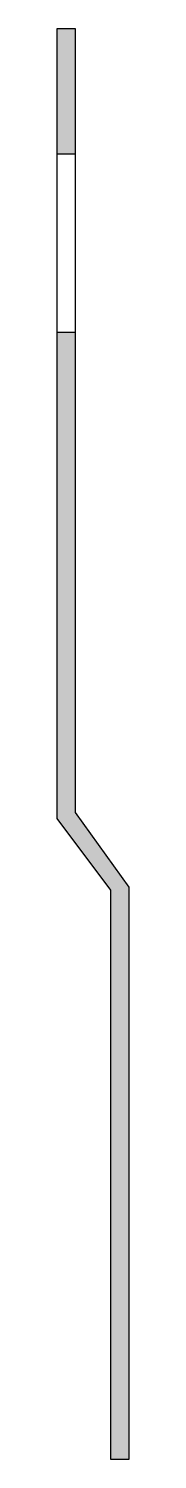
# Model space of a CAD drawing. Header units: millimetres. Extents: x 0 to 10, y 0 to 200.
import ezdxf

# ---------------------------------------------------------------- set-up
doc = ezdxf.new("R2010")
doc.units = ezdxf.units.MM

# ---------------------------------------------------------------- blocks, each defined once
blk = doc.blocks.new('Tai cau - 1')
h = blk.add_hatch(color=8)
h.paths.add_polyline_path([(-7.5, 200), (-10, 200), (-10, 182.5), (-7.5, 182.5)])
h.paths.add_polyline_path([(-7.5, 157.5), (-10, 157.5), (-10, 89.58), (-2.5, 79.58), (-2.5, 0), (0, 0), (0, 80), (-7.5, 90.42)])
at = {"color": 8}
for p, q in [((-10, 200), (-7.5, 200)), ((-10, 89.58), (-10, 200)), ((-7.5, 200), (-7.5, 90.42)), ((-2.5, 79.58), (-10, 89.58))]:
    blk.add_line(p, q, dxfattribs=at)
at = {"color": 2}
blk.add_lwpolyline([(-10, 182.5), (-7.5, 182.5), (-7.5, 157.5), (-10, 157.5)], close=True, dxfattribs=at)
at = {"color": 8}
blk.add_lwpolyline([(-7.5, 90.42), (0, 80), (0, 0), (-2.5, 0), (-2.5, 79.58)], dxfattribs=at)

msp = doc.modelspace()

# ---------------------------------------------------------------- block references
msp.add_blockref('Tai cau - 1', (10, 0))

doc.saveas('drawing.dxf')
